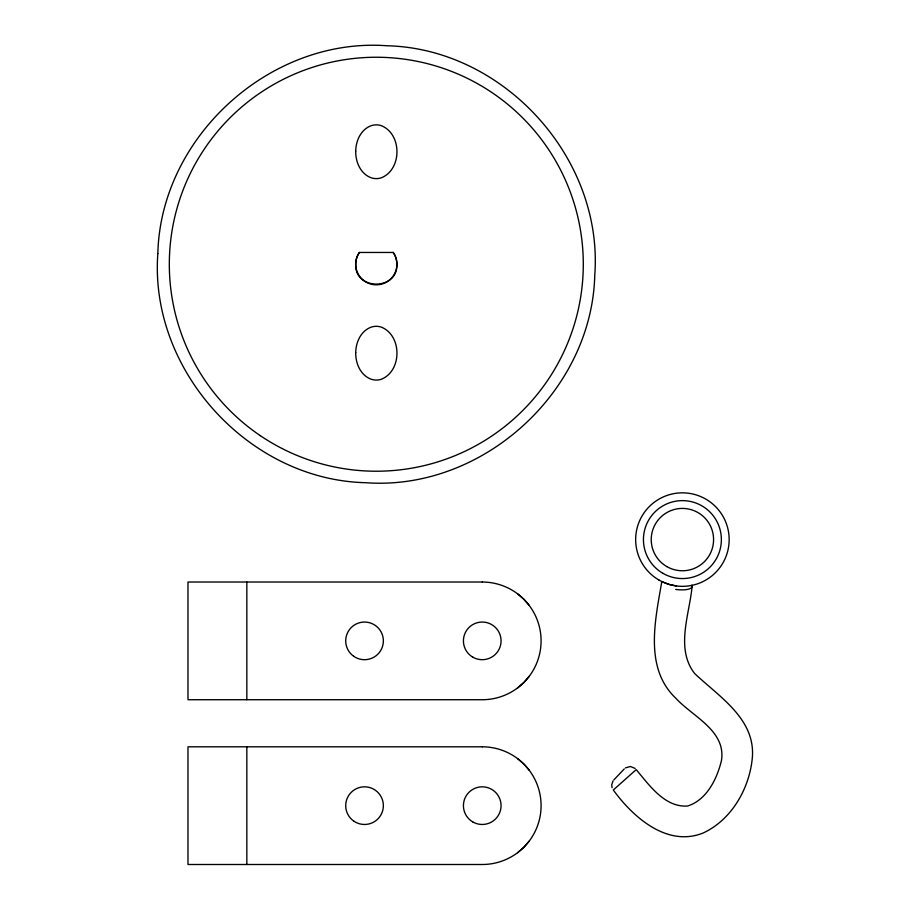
<?xml version="1.0" encoding="UTF-8"?>
<svg xmlns="http://www.w3.org/2000/svg" width="910" height="910" viewBox="0 0 910 910"><rect width="100%" height="100%" fill="white"/><g stroke="black" fill="none" stroke-linecap="round" stroke-linejoin="round"><path stroke-width="1.36" d="M692.191 585.312C689.894 613.408 675.027 648.261 694.569 673.423C718.638 696.423 755.016 718.32 752.422 756.779C749.885 787.639 732.084 819.5 703.328 832.923C667.28 847.585 633.098 817.237 613.306 790.016L636.192 769.61C649.228 785.08 664.732 807.614 687.573 806.033C706.797 799.981 717.08 778.778 721.471 760.464C726.123 730.798 692.874 716.693 676.141 698.562C643.779 668.236 655.337 619.835 661.797 581.558L669.134 584.425L676.539 585.972M613.033 780.939L611.713 784.875L612.077 787.673M529.222 676.312L523.853 682.489L517.551 687.949M529.222 841.09L523.853 847.267L517.551 852.727M613.852 779.915L624.283 768.927M625.477 767.892L630.414 766.482L635.157 768.461M517.551 593.786L523.853 599.258L529.233 605.446M517.551 758.565L523.853 764.036L529.233 770.224M246.837 582.025L246.837 699.722M246.837 746.803L246.837 864.5M393.279 252.445A37.845 26.765 0 0 1 396.817 264.23C398.284 290.677 354.411 290.7 355.708 264.23A37.708 26.663 0 0 1 359.348 252.445M691.623 585.289A15.322 4.789 7.2 0 1 675.686 589.43M355.719 151.162C355.469 161.969 360.656 174.197 371.553 177.905A16.061 16.061 0 0 0 381.062 177.905C402.254 169.738 402.254 133.725 381.062 125.569A16.061 16.061 0 0 0 371.553 125.569C361.042 129.106 355.821 140.709 355.719 151.162M355.719 352.614C355.469 363.42 360.656 375.648 371.553 379.356A16.061 16.061 0 0 0 381.062 379.356C402.254 371.2 402.254 335.176 381.062 327.02A16.061 16.061 0 0 0 371.553 327.02C361.042 330.569 355.821 342.16 355.719 352.614M157.839 253.503C149.172 370.097 248.692 479.9 365.57 482.698C482.175 491.366 591.978 391.846 594.776 274.968C603.444 158.363 503.924 48.571 387.046 45.762C270.441 37.094 160.638 136.614 157.839 253.503M393.211 252.457L359.404 252.457A20.6 20.6 0 0 0 362.624 279.632A20.6 20.6 0 0 0 389.992 279.632A20.6 20.6 0 0 0 393.211 252.457M482.243 582.025L187.983 582.025L187.983 699.722L482.243 699.722A58.854 58.854 0 0 0 541.086 640.867A58.854 58.854 0 0 0 482.243 582.025M482.243 746.803L187.983 746.803L187.983 864.5L482.243 864.5A58.854 58.854 0 0 0 541.086 805.646A58.854 58.854 0 0 0 482.243 746.803M260.294 435.651A206.98 206.98 0 0 0 582.764 278.995A206.98 206.98 0 0 0 285.865 78.055A206.98 206.98 0 0 0 260.294 435.651M659.033 580.079A46.751 46.751 0 0 0 729.16 539.585A46.751 46.751 0 0 0 659.033 499.101A46.751 46.751 0 0 0 659.033 580.079M666.825 566.589A31.167 31.167 0 0 0 713.577 539.585A31.167 31.167 0 0 0 666.825 512.592A31.167 31.167 0 0 0 666.825 566.589M662.924 573.334A38.959 38.959 0 0 0 721.368 539.585A38.959 38.959 0 0 0 662.924 505.846A38.959 38.959 0 0 0 662.924 573.334M472.825 657.179A18.837 18.837 0 0 0 501.069 640.867A18.837 18.837 0 0 0 472.825 624.567A18.837 18.837 0 0 0 472.825 657.179M353.694 656.269A18.837 18.837 0 0 0 383.292 642.562A18.837 18.837 0 0 0 356.629 623.782A18.837 18.837 0 0 0 353.694 656.269M472.825 821.957A18.837 18.837 0 0 0 501.069 805.646A18.837 18.837 0 0 0 472.825 789.345A18.837 18.837 0 0 0 472.825 821.957M353.694 821.047A18.837 18.837 0 0 0 383.292 807.341A18.837 18.837 0 0 0 356.629 788.56A18.837 18.837 0 0 0 353.694 821.047"/></g></svg>
